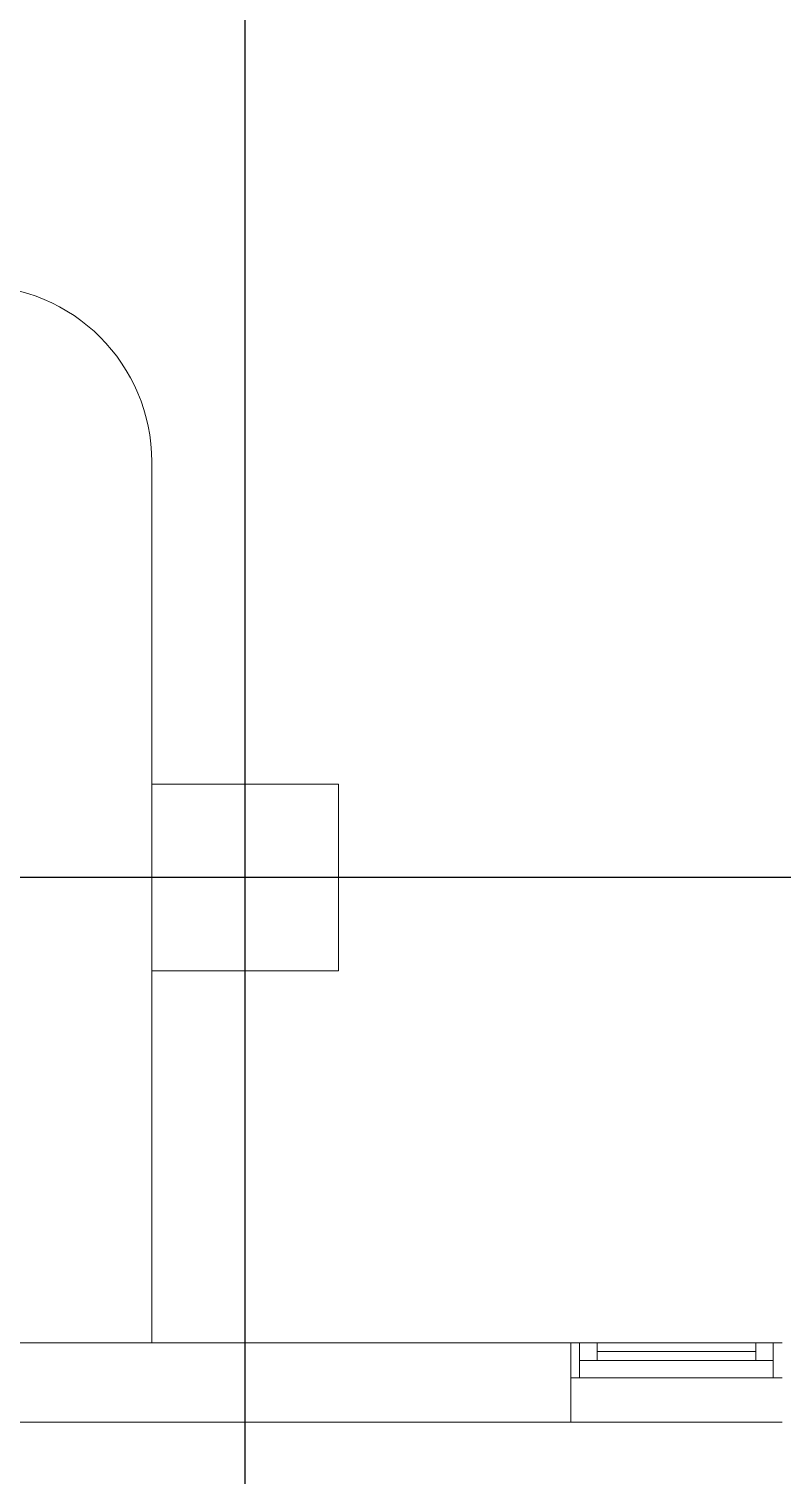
# Model space of a CAD drawing. Header units: metres. Extents: x -18745 to 220762, y -1579758 to -1356048.
# Drawn here: x 129350 to 131488, y -1471333 to -1467229 of the extents above; entities that cross this region are included whole.
import ezdxf

# ---------------------------------------------------------------- set-up
doc = ezdxf.new("R2010")
doc.units = ezdxf.units.M
doc.layers.get('0').update_dxf_attribs({"lineweight": 0})
for name, color, linetype, lineweight in [('A-100 - Copy$0$Aluminum', 8, 'Continuous', 0), ('A-100 - Copy$0$Medical Equipment and Furniture', 8, 'Continuous', 0), ('A-100 - Copy$0$Proj', 8, 'Continuous', 0), ('A-100 - Copy$0$Structure', 8, 'Continuous', 9), ('A-100 - Copy$0$Walls', 8, 'Continuous', 0)]:
    doc.layers.add(name, color=color, linetype=linetype, lineweight=lineweight)
doc.layers.add('A-100 - Copy$0$axes', color=8, linetype='Continuous')

# ---------------------------------------------------------------- blocks, each defined once
blk = doc.blocks.new('A-100 - Copy')
at = {"layer": 'A-100 - Copy$0$Aluminum'}
for p, q in [((130888.3, -1470957.7), (131488.3, -1470957.7)), ((130913.3, -1471057.7), (130913.3, -1470957.7)), ((130963.3, -1471007.7), (130963.3, -1470957.7)), ((131413.3, -1471007.7), (131413.3, -1470957.7)), ((131463.3, -1471057.7), (131463.3, -1470957.7)), ((130913.3, -1471007.7), (131463.3, -1471007.7)), ((131413.3, -1470982.7), (130963.3, -1470982.7)), ((130888.3, -1471057.7), (131488.3, -1471057.7))]:
    blk.add_line(p, q, dxfattribs=at)
at = {"layer": 'A-100 - Copy$0$axes'}
for p, q in [((129963.3, -1477297.4, 0), (129963.3, -1387547.7, 0)), ((215795, -1469637.7, 2.4), (83877.8, -1469637.7, 2.4))]:
    blk.add_line(p, q, dxfattribs=at)
at = {"layer": 'A-100 - Copy$0$Medical Equipment and Furniture'}
blk.add_line((129698.3, -1468457.7, 0), (129698.3, -1470957.7, 0), dxfattribs=at)
blk.add_arc((129198.3, -1468457.7, 0), 500, 0, 90, dxfattribs=at)
at = {"layer": 'A-100 - Copy$0$Proj'}
blk.add_line((131488.3, -1471182.7), (130888.3, -1471182.7), dxfattribs=at)
at = {"layer": 'A-100 - Copy$0$Structure', "elevation": 0}
blk.add_lwpolyline([(129698.3, -1469902.7), (130228.3, -1469902.7), (130228.3, -1469372.7), (129698.3, -1469372.7)], close=True, dxfattribs=at)
at = {"layer": 'A-100 - Copy$0$Walls'}
for p, q in [((130888.3, -1470957.7), (129298.3, -1470957.7)), ((130888.3, -1470957.7), (130888.3, -1471182.7)), ((130888.3, -1471182.7), (129298.3, -1471182.7))]:
    blk.add_line(p, q, dxfattribs=at)

msp = doc.modelspace()

# ---------------------------------------------------------------- block references
msp.add_blockref('A-100 - Copy', (0, 0))

doc.saveas('drawing.dxf')
